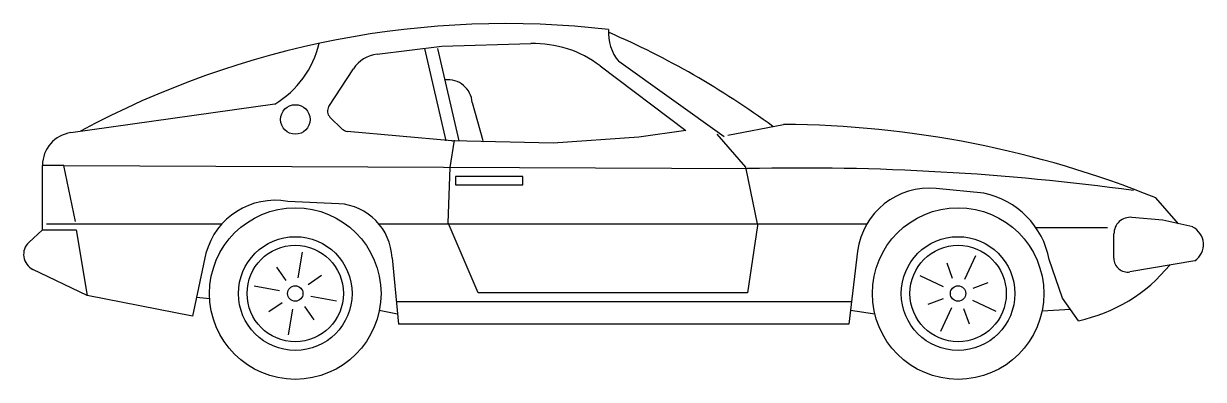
# Model space of a CAD drawing. Extents: x -0.26 to 3.98, y 0 to 1.28.
import ezdxf

# ---------------------------------------------------------------- set-up
doc = ezdxf.new("R2010")
doc.units = 0
doc.header["$LTSCALE"] = 1.2
doc.layers.get('0').update_dxf_attribs({"linetype": 'CONTINUOUS'})

msp = doc.modelspace()

# ---------------------------------------------------------------- linework, layer by layer
at = {"color": 0}
for p, q in [((1.0076, 1.1696), (1.2404, 1.1988)), ((1.2564, 0.8575), (1.1797, 1.1896)), ((1.3031, 0.8575), (1.2264, 1.1896)), ((1.2404, 1.1988), (1.5618, 1.2074)), ((0.8341, 0.9809), (0.9229, 1.1167)), ((1.8107, 1.1279), (2.1199, 0.8951)), ((2.2572, 0.8728), (1.8783, 1.1426)), ((-0.0945, 0.8874), (0.6398, 0.9903)), ((1.3506, 0.9954), (1.3886, 0.8589)), ((0.8825, 0.9001), (0.8382, 0.9434)), ((2.1199, 0.8951), (1.9499, 0.8708)), ((2.2705, 0.8778), (2.4714, 0.9171)), ((1.277, 0.8582), (0.9006, 0.8918)), ((1.2706, 0.7616), (1.2862, 0.8602)), ((1.6421, 0.8491), (1.2789, 0.858)), ((1.9499, 0.8708), (1.6421, 0.8491)), ((2.2311, 0.8818), (2.3338, 0.7629)), ((-0.1968, 0.5383), (-0.1969, 0.7696)), ((-0.1196, 0.7694), (-0.1969, 0.7696)), ((-0.0775, 0.5679), (-0.1196, 0.7694)), ((-0.1196, 0.7694), (2.3416, 0.758)), ((1.2642, 0.5626), (1.2706, 0.7616)), ((1.5327, 0.73), (1.29, 0.73)), ((1.29, 0.73), (1.29, 0.6997)), ((1.5327, 0.6997), (1.5327, 0.73)), ((2.3338, 0.7629), (2.3774, 0.5529)), ((1.29, 0.6997), (1.5327, 0.6997)), ((3.193, 0.6693), (3.0213, 0.6865)), ((0.8707, 0.6317), (0.6864, 0.6397)), ((3.8933, 0.5599), (3.8113, 0.6531)), ((0.4483, 0.5581), (-0.1822, 0.5581)), ((2.7711, 0.5581), (1.0152, 0.5581)), ((1.372, 0.3115), (1.2642, 0.5626)), ((2.3774, 0.5529), (2.3417, 0.3115)), ((3.8371, 0.573), (3.7254, 0.5826)), ((3.9444, 0.548), (3.8371, 0.573)), ((-0.2459, 0.4927), (-0.1968, 0.5383)), ((-0.1968, 0.5383), (-0.0752, 0.5383)), ((-0.0752, 0.5383), (-0.0364, 0.3017)), ((3.3794, 0.5464), (3.6373, 0.5464)), ((3.6608, 0.4353), (3.6608, 0.5234)), ((0.3916, 0.4535), (0.3431, 0.2268)), ((0.7233, 0.3652), (0.7395, 0.457)), ((1.0618, 0.4368), (1.0846, 0.1986)), ((2.738, 0.4611), (2.7067, 0.1986)), ((3.124, 0.3607), (3.1634, 0.4452)), ((3.4761, 0.2915), (3.428, 0.4311)), ((3.9526, 0.4268), (3.7187, 0.3865)), ((-0.0364, 0.3017), (-0.2312, 0.3956)), ((0.6804, 0.3557), (0.647, 0.4035)), ((3.0801, 0.3626), (3.0602, 0.4174)), ((0.7603, 0.3416), (0.8081, 0.3751)), ((3.0478, 0.3329), (2.9633, 0.3723)), ((3.1536, 0.3283), (3.2084, 0.3483)), ((0.3431, 0.2268), (-0.0364, 0.3017)), ((0.6569, 0.3187), (0.565, 0.3349)), ((0.7698, 0.2988), (0.8616, 0.2826)), ((2.3417, 0.3115), (1.372, 0.3115)), ((0.3579, 0.2959), (0.4052, 0.2903)), ((0.6664, 0.2758), (0.6186, 0.2424)), ((0.7462, 0.2618), (0.7797, 0.214)), ((2.7163, 0.2789), (1.0769, 0.2789)), ((3.0459, 0.2891), (2.991, 0.2692)), ((3.0755, 0.2568), (3.0361, 0.1722)), ((3.1517, 0.2845), (3.2362, 0.2451)), ((3.5328, 0.211), (3.4761, 0.2915)), ((0.7034, 0.2523), (0.6872, 0.1604)), ((1.0811, 0.2345), (1.0158, 0.2471)), ((2.7127, 0.2493), (2.7999, 0.2353)), ((3.1193, 0.2548), (3.1393, 0.2)), ((3.504, 0.2518), (3.4019, 0.2455)), ((2.7067, 0.1986), (1.0846, 0.1986))]:
    msp.add_line(p, q, dxfattribs=at)
for centre, radius in [((0.7136, 0.9348), 0.0531), ((0.7133, 0.3087), 0.3087), ((3.0997, 0.3087), 0.3087), ((0.7133, 0.3087), 0.2045), ((3.0997, 0.3087), 0.2045), ((0.7133, 0.3087), 0.1735), ((3.0997, 0.3087), 0.1735), ((0.7133, 0.3087), 0.0277), ((3.0997, 0.3087), 0.0277)]:
    msp.add_circle(centre, radius, dxfattribs=at)
for centre, radius, start, end in [((1.471, -1.9424), 3.2217, 83.4016, 118.3804), ((2.0008, 1.2457), 0.1601, 175.5975, 220.0931), ((0.6446, -1.5294), 3.0242, 53.7535, 66.6466), ((0.4623, 1.2876), 0.3463, 300.8467, 346.8146), ((1.5724, 0.8113), 0.3962, 53.0294, 91.5312), ((1.0224, 1.0517), 0.1189, 97.1414, 146.8179), ((1.2623, 0.9892), 0.0885, 4.0425, 96.4759), ((0.859, 0.9647), 0.0297, 146.8179, 225.6666), ((0.9033, 0.9214), 0.0297, 225.6666, 264.8926), ((2.4484, -2.7318), 3.6489, 68.0686, 89.6393), ((-0.078, 0.7696), 0.1189, 97.9775, 180.009), ((1.2796, 0.8878), 0.0297, 264.8926, 268.5903), ((2.5318, -8.1803), 8.9404, 82.2875, 91.21882), ((2.9964, 0.4272), 0.2605, 84.4962, 172.5263), ((0.6401, 0.3864), 0.2575, 79.645, 164.8909), ((3.1318, 0.374), 0.3017, 10.9166, 78.2967), ((0.858, 0.4281), 0.204, 2.4347, 86.4325), ((3.7202, 0.5234), 0.0594, 85.0552, 180), ((3.9122, 0.4849), 0.0708, 304.82, 62.9663), ((-0.2054, 0.4492), 0.0594, 132.9047, 244.2589), ((3.7103, 0.4353), 0.0495, 180, 279.7685), ((3.4134, 0.7778), 0.5793, 281.8962, 320.7295)]:
    msp.add_arc(centre, radius, start, end, dxfattribs=at)

doc.saveas('drawing.dxf')
